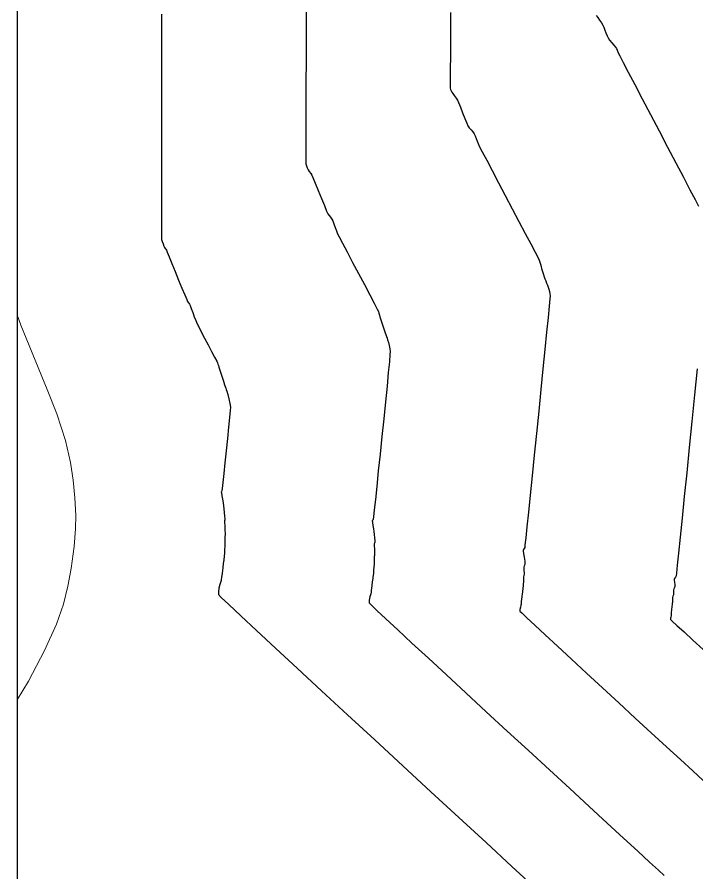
# Model space of a CAD drawing. Extents: x 27 to 849, y 0 to 853.
# Drawn here: x 26.5 to 122.7, y 187.6 to 308.7 of the extents above; entities that cross this region are included whole.
import ezdxf

# ---------------------------------------------------------------- set-up
doc = ezdxf.new("R2010")
doc.units = 0
doc.header["$LTSCALE"] = 2
for name, color, linetype in [('ARQ - PORTAS E ESQUADRIAS 1-50', 2, 'Continuous'), ('Curva 1 m', 5, 'Continuous'), ('Curva Mestra', 1, 'Continuous')]:
    doc.layers.add(name, color=color, linetype=linetype)

msp = doc.modelspace()

# ---------------------------------------------------------------- linework, layer by layer
at = {"layer": 'ARQ - PORTAS E ESQUADRIAS 1-50', "elevation": 45}
msp.add_lwpolyline([(848.94, 852.52), (26.51, 852.52), (26.51, 7.38), (848.94, 7.38)], close=True, dxfattribs=at)
at = {"layer": 'Curva 1 m', "linetype": 'Continuous', "lineweight": -3}
for points, elevation in [([(46.95, 309.15), (46.95, 307.16), (46.94, 304.78), (46.94, 302.12), (46.94, 299.25), (46.93, 296.24), (46.93, 293.2), (46.92, 290.19), (46.92, 287.31), (46.92, 284.64), (46.92, 282.25), (46.92, 280.24), (46.92, 278.68), (46.93, 277.66), (46.94, 277.27), (47.02, 276.97), (47.15, 276.62), (47.28, 276.3), (47.36, 276.12), (47.45, 276), (47.55, 275.87), (47.63, 275.74), (47.74, 275.47), (48.02, 274.8), (48.42, 273.84), (48.88, 272.7), (49.36, 271.51), (49.83, 270.38), (50.22, 269.42), (50.5, 268.75), (50.62, 268.47), (50.71, 268.35), (50.82, 268.22), (50.92, 268.1), (50.99, 267.9), (51.15, 267.49), (51.35, 266.94), (51.58, 266.33), (51.8, 265.77), (51.99, 265.32), (52.21, 264.88), (52.57, 264.17), (53.04, 263.28), (53.54, 262.33), (54.03, 261.41), (54.45, 260.61), (54.75, 260.05), (54.87, 259.81), (54.93, 259.63), (54.98, 259.43), (55.06, 259.18), (55.24, 258.63), (55.47, 257.93), (55.69, 257.23), (55.87, 256.68), (55.95, 256.43), (56.03, 256.24), (56.1, 256.05), (56.17, 255.81), (56.31, 255.32), (56.46, 254.69), (56.6, 254.06), (56.68, 253.55), (56.65, 253.05), (56.57, 252.06), (56.44, 250.69), (56.27, 249.09), (56.09, 247.37), (55.91, 245.67), (55.75, 244.13), (55.61, 242.86), (55.51, 242), (55.48, 241.68), (55.44, 241.62), (55.4, 241.56), (55.43, 241.39), (55.49, 241), (55.57, 240.49), (55.64, 239.97), (55.7, 239.56), (55.75, 239.15), (55.8, 238.63), (55.85, 238.12), (55.89, 237.72), (55.9, 237.56), (55.87, 237.49), (55.85, 237.43), (55.86, 237.22), (55.88, 236.72), (55.91, 236.14), (55.94, 235.64), (55.95, 235.43), (55.93, 235.36), (55.91, 235.3), (55.91, 235.11), (55.91, 234.69), (55.91, 234.2), (55.9, 233.8), (55.87, 233.44), (55.83, 232.93), (55.79, 232.39), (55.75, 231.97), (55.74, 231.8), (55.73, 231.73), (55.72, 231.66), (55.68, 231.4), (55.6, 230.78), (55.5, 230.04), (55.41, 229.43), (55.38, 229.16), (55.38, 229.09), (55.38, 229.02), (55.33, 228.85), (55.2, 228.44), (55.07, 227.91), (54.99, 227.4), (55.01, 227.02), (55.4, 226.62), (56.47, 225.59), (58.16, 224.01), (60.39, 221.93), (63.08, 219.42), (66.18, 216.56), (69.59, 213.4), (73.26, 210), (77.11, 206.45), (81.07, 202.8), (85.06, 199.12), (89.02, 195.48), (92.86, 191.94), (96.52, 188.56), (99.93, 185.42)], 29), ([(67.4, 309.39), (67.39, 307.21), (67.39, 304.81), (67.39, 302.28), (67.38, 299.7), (67.37, 297.17), (67.37, 294.77), (67.36, 292.6), (67.36, 290.74), (67.36, 289.29), (67.36, 288.34), (67.37, 287.97), (67.44, 287.69), (67.56, 287.37), (67.69, 287.11), (67.85, 286.86), (68.05, 286.6), (68.22, 286.36), (68.37, 286), (68.69, 285.22), (69.11, 284.19), (69.56, 283.07), (69.98, 282.04), (70.3, 281.26), (70.46, 280.9), (70.64, 280.66), (70.87, 280.39), (71.06, 280.15), (71.16, 279.9), (71.32, 279.48), (71.51, 278.97), (71.7, 278.47), (71.86, 278.07), (72.08, 277.63), (72.55, 276.73), (73.2, 275.49), (73.98, 274.01), (74.81, 272.43), (75.64, 270.86), (76.4, 269.42), (77.02, 268.23), (77.45, 267.4), (77.63, 267.06), (77.71, 266.82), (77.78, 266.55), (77.85, 266.3), (77.94, 266.01), (78.11, 265.48), (78.31, 264.88), (78.48, 264.35), (78.58, 264.05), (78.67, 263.81), (78.78, 263.53), (78.87, 263.28), (78.94, 263.06), (79.04, 262.68), (79.16, 262.23), (79.25, 261.78), (79.3, 261.41), (79.27, 260.97), (79.18, 259.94), (79.03, 258.41), (78.85, 256.49), (78.62, 254.28), (78.38, 251.87), (78.12, 249.38), (77.87, 246.88), (77.62, 244.5), (77.39, 242.32), (77.2, 240.45), (77.05, 238.98), (76.94, 238.03), (76.9, 237.68), (76.83, 237.55), (76.76, 237.43), (76.78, 237.22), (76.85, 236.8), (76.92, 236.32), (76.98, 235.93), (77.03, 235.53), (77.08, 235.05), (77.12, 234.63), (77.13, 234.43), (77.08, 234.3), (77.02, 234.17), (77.03, 233.92), (77.06, 233.42), (77.09, 232.92), (77.1, 232.67), (77.07, 232.54), (77.03, 232.4), (77.03, 232.25), (77.03, 231.93), (77.02, 231.57), (77.02, 231.28), (76.99, 230.93), (76.95, 230.44), (76.92, 230), (76.9, 229.78), (76.88, 229.64), (76.86, 229.51), (76.83, 229.29), (76.77, 228.84), (76.7, 228.3), (76.63, 227.85), (76.61, 227.63), (76.61, 227.49), (76.61, 227.35), (76.55, 227.13), (76.43, 226.7), (76.33, 226.22), (76.33, 225.85), (76.62, 225.55), (77.43, 224.78), (78.69, 223.59), (80.36, 222.04), (82.38, 220.16), (84.7, 218.01), (87.26, 215.64), (90.02, 213.1), (92.9, 210.44), (95.87, 207.7), (98.86, 204.94), (101.83, 202.21), (104.71, 199.56), (107.46, 197.03), (110.02, 194.67), (112.33, 192.54), (114.34, 190.69), (116.01, 189.16), (117.26, 188), (118.06, 187.27)], 28), ([(87.84, 309.38), (87.83, 307.26), (87.82, 305.14), (87.81, 303.15), (87.8, 301.39), (87.8, 299.98), (87.79, 299.03), (87.8, 298.67), (87.85, 298.48), (87.93, 298.27), (88.01, 298.09), (88.14, 297.9), (88.37, 297.6), (88.62, 297.26), (88.81, 296.97), (88.96, 296.61), (89.23, 295.96), (89.55, 295.15), (89.87, 294.35), (90.13, 293.69), (90.3, 293.33), (90.49, 293.06), (90.75, 292.77), (91, 292.47), (91.2, 292.21), (91.34, 291.9), (91.47, 291.52), (91.61, 291.14), (91.73, 290.82), (91.91, 290.47), (92.33, 289.66), (92.96, 288.47), (93.74, 286.99), (94.63, 285.29), (95.59, 283.47), (96.57, 281.61), (97.52, 279.79), (98.41, 278.1), (99.19, 276.62), (99.8, 275.44), (100.22, 274.64), (100.38, 274.31), (100.47, 274.05), (100.56, 273.74), (100.64, 273.44), (100.71, 273.17), (100.81, 272.85), (100.95, 272.42), (101.09, 271.99), (101.2, 271.67), (101.3, 271.4), (101.43, 271.09), (101.55, 270.79), (101.65, 270.52), (101.73, 270.24), (101.82, 269.9), (101.89, 269.56), (101.93, 269.27), (101.9, 268.86), (101.8, 267.82), (101.65, 266.22), (101.44, 264.16), (101.2, 261.71), (100.92, 258.97), (100.62, 256.02), (100.31, 252.94), (99.99, 249.82), (99.68, 246.75), (99.38, 243.81), (99.1, 241.08), (98.85, 238.65), (98.64, 236.62), (98.48, 235.05), (98.37, 234.04), (98.33, 233.67), (98.27, 233.55), (98.17, 233.41), (98.12, 233.29), (98.13, 233.13), (98.17, 232.85), (98.22, 232.55), (98.26, 232.29), (98.3, 232.04), (98.33, 231.73), (98.36, 231.46), (98.36, 231.29), (98.28, 231.1), (98.2, 230.91), (98.2, 230.72), (98.22, 230.41), (98.25, 230.1), (98.25, 229.91), (98.2, 229.71), (98.15, 229.51), (98.14, 229.31), (98.14, 229.02), (98.14, 228.76), (98.12, 228.54), (98.1, 228.23), (98.07, 227.94), (98.06, 227.76), (98.03, 227.56), (98.01, 227.35), (97.97, 227.13), (97.92, 226.73), (97.86, 226.33), (97.84, 226.1), (97.84, 225.89), (97.84, 225.68), (97.8, 225.5), (97.72, 225.22), (97.65, 224.91), (97.66, 224.68), (97.92, 224.41), (98.63, 223.73), (99.75, 222.69), (101.21, 221.33), (102.96, 219.71), (104.94, 217.89), (107.08, 215.9), (109.35, 213.82), (111.67, 211.68), (113.98, 209.55), (116.25, 207.47), (118.39, 205.49), (120.37, 203.67), (122.11, 202.06), (123.57, 200.72)], 27), ([(108.44, 308.94), (108.66, 308.64), (108.93, 308.27), (109.2, 307.89), (109.39, 307.58), (109.54, 307.27), (109.68, 306.88), (109.83, 306.47), (109.99, 306.08), (110.14, 305.76), (110.35, 305.45), (110.64, 305.09), (110.95, 304.74), (111.2, 304.44), (111.34, 304.26), (111.43, 304.04), (111.52, 303.79), (111.6, 303.57), (111.79, 303.22), (112.26, 302.31), (112.98, 300.94), (113.9, 299.19), (114.96, 297.17), (116.13, 294.95), (117.34, 292.64), (118.56, 290.33), (119.73, 288.1), (120.8, 286.06), (121.72, 284.29), (122.45, 282.89), (122.94, 281.95)], 26), ([(122.74, 258.94), (122.37, 255.25), (121.99, 251.52), (121.62, 247.83), (121.26, 244.26), (120.92, 240.9), (120.6, 237.83), (120.33, 235.12), (120.1, 232.87), (119.92, 231.16), (119.81, 230.06), (119.76, 229.66), (119.67, 229.5), (119.55, 229.31), (119.47, 229.16), (119.48, 229.01), (119.51, 228.82), (119.55, 228.66), (119.57, 228.5), (119.6, 228.32), (119.6, 228.16), (119.54, 228), (119.44, 227.81), (119.38, 227.65), (119.38, 227.49), (119.4, 227.31), (119.41, 227.15), (119.37, 226.97), (119.3, 226.77), (119.26, 226.62), (119.26, 226.43), (119.26, 226.24), (119.25, 226.1), (119.23, 225.91), (119.22, 225.74), (119.2, 225.58), (119.17, 225.38), (119.15, 225.2), (119.12, 225), (119.09, 224.77), (119.06, 224.57), (119.06, 224.39), (119.07, 224.18), (119.07, 224.01), (119.03, 223.84), (118.98, 223.66), (118.98, 223.51), (119.22, 223.27), (119.88, 222.65), (120.88, 221.73), (122.14, 220.56), (123.6, 219.22)], 26)]:
    msp.add_lwpolyline(points, dxfattribs=dict(at, elevation=elevation))
at = {"layer": 'Curva Mestra', "lineweight": 0, "elevation": 30}
msp.add_lwpolyline([(26.51, 212.11), (28.13, 214.78), (30.39, 219.1), (32.06, 222.84), (33.06, 225.68), (33.68, 228.19), (34.15, 230.69), (34.58, 233.81), (34.77, 236.31), (34.8, 238.19), (34.67, 240.69), (34.42, 243.19), (34.05, 245.69), (33.33, 248.81), (32.12, 252.57), (30.78, 256.04), (27.04, 265.13), (26.51, 266.57)], dxfattribs=at).dxf.unprotected_set("ltscale", 0)

doc.saveas('drawing.dxf')
